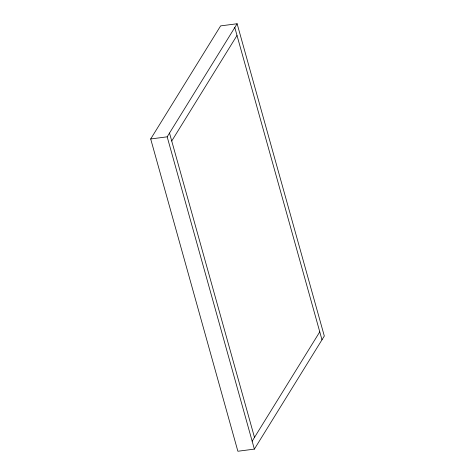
<?xml version="1.0" encoding="UTF-8"?>
<svg xmlns="http://www.w3.org/2000/svg" width="475" height="475" viewBox="0 0 475 475"><rect width="100%" height="100%" fill="white"/><g stroke="black" fill="none" stroke-linecap="round" stroke-linejoin="round"><path stroke-width="0.71" d="M150.688 138.967L220.626 25.887L237.126 23.75L324.312 336.033L254.374 449.113L237.874 451.25L150.688 138.967L167.182 136.83L237.126 23.75M171.73 141.004L237.007 35.459M252.154 441.174L319.764 331.865M234.792 27.52L321.985 339.803M169.516 133.059L254.487 437.404M167.182 136.83L254.374 449.113"/></g></svg>
